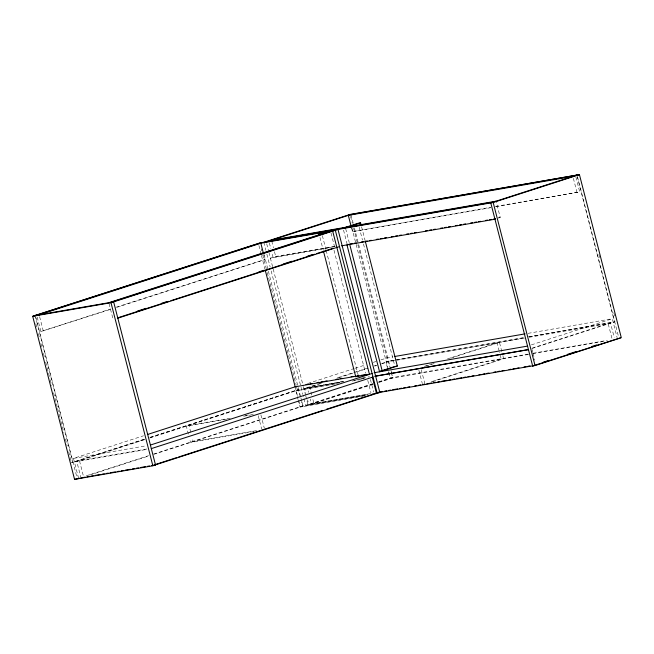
<?xml version="1.0" encoding="UTF-8"?>
<svg xmlns="http://www.w3.org/2000/svg" width="654" height="654" viewBox="0 0 654 654"><rect width="100%" height="100%" fill="white"/><g stroke="black" fill="none" stroke-linecap="round" stroke-linejoin="round"><path stroke-width="0.49" stroke-dasharray="3.27 2.45" d="M37.213 317.125L40.908 331.513L110.918 308.909M115.783 307.339L265.009 259.507L263.775 254.717M40.908 331.513L111.376 309.113M117.213 307.233L265.009 259.507M334.848 246.206L275.702 256.466L270.404 258.183L331.553 247.572M351.517 227.837L352.498 231.671L490.484 207.334M498.487 218.076L500.253 217.504L496.067 201.195M495.855 206.795L579.706 191.851L575.512 175.542M78.586 478.27L73.485 458.397L143.496 435.793M307.797 383.506L354.018 368.586M354.983 368.276L365.578 364.85M373.279 362.365L376.173 361.433M380.988 359.88L387.724 357.697L392.735 356.831M144.215 439.218L71.515 462.689L144.624 439.292M150.036 437.338L298.747 389.522L149.275 437.788M144.869 439.57L76.804 461.544L80.744 476.889M149.733 438L298.502 389.964L299.982 395.719M523.543 337.636L386.236 361.687L524.042 337.775M320.272 383.342L303.897 388.631L339.99 382.369M337.423 377.808L369.477 367.458M374.194 365.929L376.279 365.259M381.903 363.444L388.639 361.27M321.367 383.35L309.71 387.111L312.171 396.708M338.854 377.701L355.367 372.371M356.34 372.061L367.998 368.292M374.799 366.101L376.737 365.472M381.601 363.902L388.394 361.703L389.629 366.502M424.209 366.371L431.975 363.861M447.524 358.85L497.073 342.851L499.288 351.484M86.369 475.76L148.597 455.666M153.461 454.097L302.933 405.832L367.859 394.566M425.64 366.273L436.324 362.823M450.9 358.114L499.476 342.434L502.182 352.98M89.745 475.025L149.055 455.871M153.919 454.301L302.688 406.265L301.461 401.474M373.091 383.587L305.68 405.357L303.145 395.474M378.87 381.723L390.422 377.987L528.162 354.092M372.69 384.078L308.083 404.94L306.816 399.995M378.38 382.238L392.825 377.571L392.065 374.611M373.156 384.282L313.895 403.42L312.416 397.665M378.985 382.402L392.588 378.012L390.863 371.3M531.391 344.854L612.283 318.735L617.139 337.652M532.364 348.042L608.146 323.575L612.087 338.919M531.857 348.566L613.199 322.299M431.305 381.74L501.258 359.152L499.533 352.441M432.744 381.634L503.662 358.735L502.427 353.945M495.495 206.46L579.706 191.851M352.498 231.671L490.843 207.67M498.25 217.847L500.253 217.504M335.208 246.542L273.053 257.324L271.819 252.526M528.072 333.344L612.283 318.735M528.571 336.761L615.079 321.752M528.988 336.916L614.572 322.062L577.139 176.294M524.336 338.118L385.991 362.12L387.47 367.875M529.348 337.243L610.55 323.158L614.245 337.546M343.391 381.266L307.306 387.528L308.533 392.326M362.439 377.963L369.453 376.745M339.745 382.296L304.658 388.386L305.884 393.185M340.742 382.124L343.751 381.601M360.795 378.641L364.801 377.947M357.027 379.41L365.046 378.02M296.099 390.381L338.739 382.982M353.83 380.358L362.022 378.936M335.085 384.012L295.853 390.814L298.069 399.447M352.187 381.045L359.226 379.819M533.173 353.217L607.362 340.35M528.522 354.427L390.185 378.429L389.441 375.551M532.536 353.724L605.71 341.028M370.638 393.577L311.492 403.837L310.258 399.038M230.216 418.168L188.981 425.329L191.197 433.962M245.307 415.552L253.351 414.154M367.989 394.427L308.843 404.695L307.609 399.896M226.562 419.198L186.333 426.179L188.548 434.812M243.664 416.23L250.711 415.012M365.21 395.417L300.284 406.682L298.257 398.776M363.411 396.128L300.039 407.123L298.314 400.411M73.485 458.397L146.406 445.742M146.848 448.996L79.453 460.686L83.393 476.038M74.401 461.961L147.322 449.306M256.54 430.634L193.167 441.63L192.178 437.796M253.891 431.493L190.518 442.488L189.529 438.654M598.884 254.602L599.644 257.553M613.804 312.71L614.817 316.65M577.539 177.03L618.643 337.129M573.362 178.321L577.057 192.709M532.103 349.522L532.838 352.4M533.092 353.364L534.817 360.076M421.274 369.755L424.969 384.143M418.871 370.172L422.321 383.604M361.58 226.791L365.128 240.623M359.177 227.216L362.471 240.051M363.485 243.999L394.673 365.463M350.961 214.512L353.242 223.406M354.411 227.935L390.037 366.706M391.051 370.654L391.844 373.736M350.577 216.409L352.351 223.3M353.61 228.23L387.748 361.196M351.844 227.731L355.915 243.59M356.144 244.473L387.634 367.123M388.901 372.061L390.422 377.987M388.46 371.717L389.195 374.595M345.688 228.72L349.236 242.544M343.538 230.126L347.086 243.95M370.409 379.483L373.614 391.959M331.014 233.028L334.464 246.46M367.769 380.342L370.965 392.809M333.998 250.229L365.561 373.172M322.357 235.62L325.905 249.444M326.158 250.433L358.106 374.865M319.961 237.467L323.256 250.302M271.762 241.122L273.486 247.833M274.467 251.676L275.702 256.466M269.358 242.936L270.838 248.692M266.709 243.795L268.753 251.757M268.925 252.428L303.26 386.162M303.44 386.849L305.549 395.057M305.802 396.046L306.562 399.005M263.815 242.291L265.843 250.196M266.857 254.153L270.159 266.995M271.173 270.952L302.892 394.485M264.102 254.586L300.652 396.937M300.905 397.926L301.666 400.886M301.919 401.875L302.933 405.832M261.208 248.912L261.714 250.883M262.728 254.823L266.268 268.614M267.282 272.554L296.107 384.838M296.36 385.819L297.374 389.759M258.91 245.536L261.208 254.496M261.461 255.477L265.017 269.317M295.183 386.808L298.003 397.787M260.889 414.849L264.339 428.28M258.24 415.707L261.69 429.138M109.071 303.652L113.011 318.997M39.616 316.708L43.311 331.096M35.856 317.419L76.959 477.518M35.21 315.694L72.888 462.452M35.856 323.812L37.123 328.733M38.39 333.663L39.649 338.584M40.916 343.513L41.93 347.446M43.442 353.356L44.456 357.297M45.723 362.226L50.023 378.968M50.276 379.949L51.789 385.86M53.563 392.76L57.356 407.532M57.609 408.513L60.642 420.334M60.896 421.323L63.928 433.144M65.449 439.047L67.215 445.946M68.735 451.857L71.261 461.708"/><path stroke-width="0.98" d="M35.349 315.441L113.633 301.862L155.505 464.92L152.856 465.779L74.564 479.357L32.7 316.299L259.695 243.002L493.173 202.487L579.436 174.643L621.3 337.701L535.046 365.553L532.642 365.97L490.77 202.903L577.032 175.059M261.069 242.765L33.836 315.931M39.126 314.787L260.823 243.206L263.529 253.752M263.815 242.291L350.07 214.438L579.436 174.643M266.219 241.874L350.961 214.512M319.454 235.489L318.948 233.511L321.596 232.661M108.826 302.696L330.523 231.107M111.229 302.279L332.927 230.69M32.7 316.299L110.984 302.712L337.979 229.423L379.843 392.482L372.2 394.207M343.031 228.148L358.163 223.259L360.567 222.842L361.073 224.821M345.435 227.731L360.567 222.842M137.324 311.149L146.071 308.32M161.628 303.301L166.492 301.731M258.87 271.909L263.726 270.331M283.174 264.053L291.929 261.232M307.486 256.204L312.342 254.635M117.36 317.95L168.895 301.314M170.841 300.685L314.746 254.218M316.691 253.588L333.221 248.258M117.818 318.163L339.516 246.583M348.737 244.326L346.972 244.89L379.549 371.774L397.33 366.036L365.382 241.604M578.406 174.814L348.557 214.929M147.387 434.534L295.183 386.808L359.111 375.723M323.509 251.291L355.711 376.704L358.359 375.846M150.395 445.047L372.093 373.467M380.742 371.031L394.926 366.453M151.311 448.619L373.009 377.031M74.564 479.357L85.249 477.109M154.352 464.831L176.719 457.612M178.665 456.983L322.569 410.516M326.46 409.257L373.132 394.19M154.818 465.043L376.508 393.455L372.322 377.154M543.351 362.152L548.216 360.583M567.639 354.313L576.387 351.484M591.927 346.465L596.791 344.903M532.642 365.97L620.499 337.84M572.871 176.4L348.312 215.362L351.018 225.916M271.516 240.165L496.067 201.195M268.868 241.015L493.418 202.053M258.42 243.623L335.33 230.273L377.195 393.34M318.948 233.511L332.682 231.132L369.445 374.317L355.711 376.704M350.242 243.926L352.244 243.582M354.255 243.231L356.258 242.887M361.27 242.013L363.272 241.669M365.284 241.318L367.286 240.974M369.289 240.623L371.292 240.28M376.303 239.405L378.314 239.062M380.317 238.71L382.32 238.367M384.323 238.015L386.334 237.664M391.345 236.797L393.348 236.446M395.351 236.102L397.362 235.751M399.365 235.407L401.368 235.056M406.379 234.189L408.382 233.838M410.393 233.494L412.396 233.143M414.399 232.799L416.41 232.448M425.427 230.887L427.43 230.535M429.441 230.183L431.444 229.84M433.447 229.489L435.45 229.145M440.469 228.271L442.472 227.927M444.475 227.576L446.478 227.232M448.489 226.881L450.492 226.537M455.503 225.663L457.506 225.319M459.509 224.968L461.52 224.624M463.522 224.273L465.525 223.921M470.537 223.055L472.548 222.703M474.551 222.36L476.553 222.008M478.556 221.665L480.567 221.314M485.579 220.447L487.582 220.096M489.584 219.752L491.595 219.401M493.598 219.057L495.601 218.706M341.576 245.83L494.955 219.213M394.746 356.479L525.064 333.867M395.727 366.314L397.33 366.036M380.595 371.202L382.198 370.924L349.62 244.04M305.99 384.544L307.993 384.192M309.996 383.849L312.007 383.497M317.018 382.631L319.021 382.279M321.024 381.936L323.035 381.584M325.038 381.233L327.041 380.89M336.066 379.32L338.069 378.977M340.072 378.625L342.075 378.282M351.1 376.712L353.103 376.369M374.162 372.715L527.533 346.097M361.106 375.371L367.098 374.333M374.824 376.205L528.203 349.596M375.077 376.279L528.448 349.661M378.658 392.179L382.664 391.484M384.666 391.141L386.678 390.79M388.68 390.446L390.683 390.095M392.686 389.743L397.706 388.877M399.708 388.533L401.711 388.182M403.714 387.83L405.725 387.487M407.728 387.135L409.731 386.792M414.742 385.917L416.753 385.574M418.756 385.222L420.759 384.879M422.566 384.56L424.773 384.184M426.776 383.833L431.787 382.966M433.79 382.615L435.793 382.263M437.804 381.92L439.807 381.568M441.81 381.225L446.821 380.35M448.832 380.007L450.835 379.655M452.838 379.312L454.841 378.96M456.852 378.617L461.863 377.742M463.866 377.399L465.869 377.047M467.88 376.704L469.883 376.352M471.886 376.001L473.888 375.658M478.9 374.783L480.911 374.44M482.914 374.088L484.916 373.745M486.919 373.393L488.93 373.05M493.942 372.175L495.945 371.832M497.947 371.48L499.958 371.137M501.961 370.785L503.964 370.442M508.976 369.567L510.978 369.224M512.989 368.872L514.992 368.521M516.995 368.177L518.998 367.826M524.018 366.959L526.02 366.608M528.023 366.265L530.026 365.913M376.009 393.038L533.394 365.725M376.851 393.005L379.843 392.482M87.031 476.807L89.263 476.414M91.053 476.104L93.277 475.72M95.075 475.409L100.299 474.502M102.114 474.183L104.313 473.807M106.136 473.488L108.327 473.104M110.166 472.793L115.357 471.886M117.205 471.567L119.371 471.191M121.227 470.872L123.385 470.496M125.249 470.169L130.408 469.278M132.296 468.951L134.422 468.583M136.318 468.248L138.435 467.88M140.34 467.553L145.466 466.662M147.379 466.335L149.48 465.967M151.483 465.615L155.505 464.92M493.173 202.487L535.046 365.553M265.271 270.306L295.207 386.923M110.984 302.712L152.856 465.779"/></g></svg>
